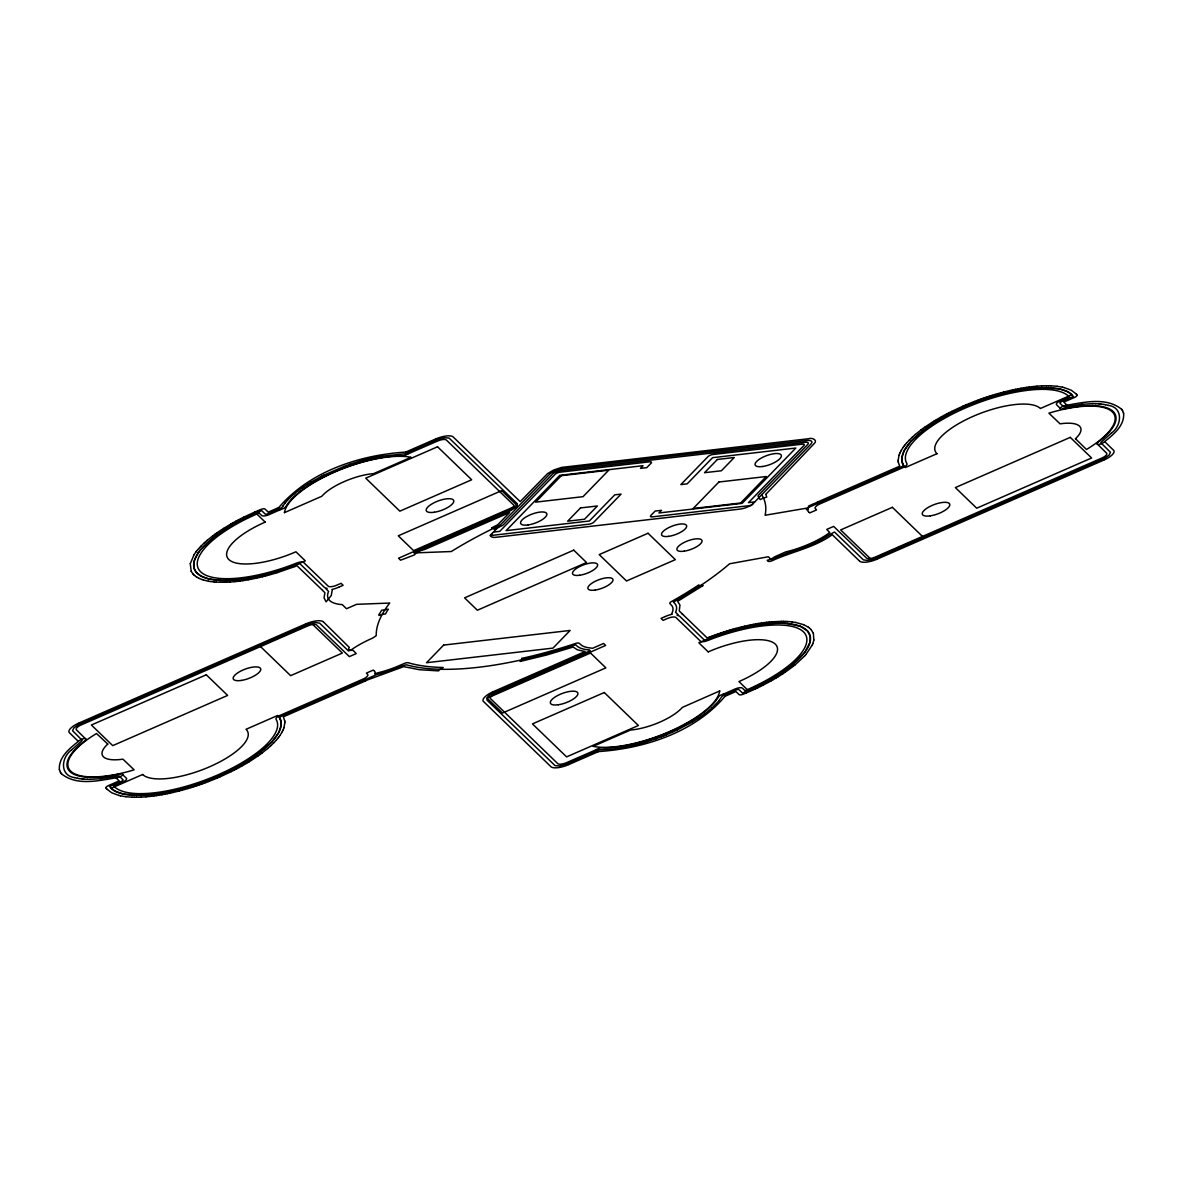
<?xml version="1.0" encoding="UTF-8"?>
<svg xmlns="http://www.w3.org/2000/svg" width="1183" height="1183" viewBox="0 0 1183 1183"><rect width="100%" height="100%" fill="white"/><g stroke="black" fill="none" stroke-linecap="round" stroke-linejoin="round"><path stroke-width="1.5" d="M284.807 722.887L283.979 727.619M898.193 460.113L899.021 455.381M190.286 563.685L191.173 571.256M813.86 639.988L813.386 633.408M190.286 563.626L194.086 554.664M810.03 642.236L810.34 636.705M813.86 640.047L812.81 643.7M122.692 774.732L126.477 778.266A6.344 2.174 -20.4 0 1 122.559 782.288L113.805 786.118L114.455 786.799A88.178 30.152 -20.4 0 0 214.093 776.506A88.178 30.152 -20.4 0 0 276.112 719.412A9.168 3.135 -20.4 0 1 276.023 719.279A6.344 2.174 -20.4 0 1 280.046 715.39L363.418 678.938A7.601 2.603 -20.4 0 0 365.236 677.948L365.754 677.593A7.601 2.603 -20.4 0 0 367.765 674.458L366.405 673.097L373.296 670.081L374.493 671.234M1060.279 408.372L1056.567 404.793A6.344 2.174 -20.4 0 1 1060.441 400.712L1069.195 396.882L1068.545 396.201A88.178 30.152 -20.4 0 0 968.907 406.494A88.178 30.152 -20.4 0 0 906.888 463.588A9.168 3.135 -20.4 0 1 906.977 463.721A6.344 2.174 -20.4 0 1 902.954 467.61L819.582 504.062A7.601 2.603 -20.4 0 0 817.764 505.052L817.246 505.407A7.601 2.603 -20.4 0 0 815.235 508.542L816.595 509.903L809.704 512.919L808.507 511.766M810.015 642.251L804.751 652.395M283.536 728.876L283.964 727.678M899.036 455.322L899.464 454.124M282.988 730.177L283.506 728.95M812.263 645.001L812.78 643.774M899.494 454.05L900.012 452.823M278.833 732.321L281.155 725.12L280.534 719.885M282.353 731.478L282.959 730.236M900.041 452.764L900.647 451.522M904.167 450.679L901.845 457.88L902.466 463.115M812.233 645.06L805.845 654.598M278.833 732.336L272.046 741.667M281.613 732.824L282.308 731.552M900.692 451.448L901.387 450.176M904.167 450.664L910.954 441.333M281.569 732.898L279.868 735.56M901.431 450.102L903.132 447.44M282.9 506.117L282.382 506.96A2.543 0.872 -20.4 0 1 280.755 508.113L268.112 513.644A2.543 0.872 -20.4 0 1 265.14 513.984L261.606 510.583L235.106 523.256L213.709 537.274L200.459 549.903M282.914 506.102L284.955 503.233M194.13 554.59L196.008 551.899M198.419 552.609L194.47 560.224L193.805 566.968M198.433 552.594L200.445 549.918M278.863 736.95L279.824 735.634M903.176 447.366L904.137 446.05M196.067 551.825L197.117 550.494M277.754 738.355L278.804 737.024M904.196 445.976L905.246 444.645M804.736 652.41L790.466 666.369L771.434 679.057L742.54 693.09L739.005 689.689A2.543 0.872 -20.4 0 0 736.033 690.029L723.39 695.56A2.543 0.872 -20.4 0 0 721.763 696.713L718.732 701.016M284.955 503.233L287.469 500.291M718.717 701.031L711.737 708.218M197.177 550.42L199.587 547.625M276.571 739.774L277.694 738.429M905.306 444.571L906.429 443.226M276.497 739.848L273.924 742.658M906.503 443.152L909.076 440.342M804.558 656.047L805.771 654.687M287.469 500.276L289.805 497.88M71.512 750.007C61.191 757.194 59.446 775.752 74.766 777.63M1111.488 432.993C1121.809 425.806 1123.554 407.248 1108.234 405.37M199.661 547.552L200.947 546.176M272.031 741.682C232.43 777.113 176.681 798.525 123.402 794.059M910.969 441.318C950.614 405.932 1006.275 384.401 1059.598 388.941M804.484 656.121L795.124 664.846M71.527 749.992L81.523 741.149A2.543 0.872 -20.4 0 0 82.011 740.129L72.577 730.739L73.849 727.929L78.329 724.809L309.665 623.811L315.757 622.569L319.676 623.175L348.512 650.975L351.395 649.718A53.856 18.41 -20.4 0 1 372.689 638.066L376.253 635.685A206.153 70.507 -20.4 0 1 388.66 604.409L389.695 603.049L356.571 604.336L346.515 608.727L342.212 604.572L340.748 604.483A53.915 18.44 -20.4 0 1 328.12 592.594L328.623 591.456L326.02 588.942L327.114 588.469L324.674 587.626L300.127 563.921A2.543 0.872 -20.4 0 0 297.347 564.187C272.977 573.592 247.129 580.927 220.807 580.439M1111.473 433.008L1101.477 441.851A2.543 0.872 -20.4 0 0 1100.989 442.871L1110.438 452.305L1109.151 455.071L1104.671 458.191L873.335 559.189L867.346 560.417L863.368 559.855L834.488 532.025L829.623 534.642A53.915 18.44 -20.4 0 1 787.804 552.816L771.286 559.648L768.299 556.749L729.615 563.773L727.944 565.193A206.153 70.507 -20.4 0 1 675.094 601.156L673.393 602.103L674.473 603.153A53.856 18.41 -20.4 0 1 675.567 612.262L678.125 614.731L677.031 615.204L679.471 616.047L704.018 639.752A2.543 0.872 -20.4 0 0 706.798 639.485C732.381 629.681 759.678 621.814 787.346 623.5M201.021 546.102L203.934 543.248M273.85 742.747L270.937 745.586M909.15 440.253L912.063 437.414M289.805 497.866L294.552 493.607M204.023 543.174L205.546 541.784M270.848 745.66L267.624 748.543M912.152 437.34L915.376 434.457M711.722 708.233L704.905 713.748M205.635 541.71L207.247 540.306M207.336 540.232L212.807 535.855M267.535 748.617L262.064 752.994M915.465 434.383L920.936 430.006M294.552 493.592L298.427 490.531M793.261 666.325L795.02 664.92M793.172 666.413L785.128 672.255M298.441 490.531L301.798 488.091M212.91 535.781L214.803 534.376M260.068 754.473L261.961 753.068M921.039 429.932L922.932 428.527M704.891 713.748L698.754 718.022M214.907 534.287L216.873 532.897M257.998 755.952L259.964 754.547M923.036 428.453L925.002 427.048M301.813 488.076L302.671 487.47M216.992 532.808L223.483 528.476M257.879 756.026L251.387 760.358M925.121 426.974L931.612 422.642M302.685 487.47L308.231 483.832M782.924 673.719L785.024 672.328M698.739 718.037L691.966 722.221M407.366 454.183L438.154 440.786A7.601 2.603 -20.4 0 1 446.183 439.854L513.836 505.23A7.601 2.603 -20.4 0 1 509.489 509.71L398.523 558.213L400.579 560.195L414.434 554.901A8.251 2.824 -20.4 0 1 424.608 549.533L509.607 512.55L497.762 524.749L491.536 527.929A8.251 2.824 -20.4 0 1 494.183 529.422L501.622 525.873A3.8 1.301 -20.4 0 0 503.47 524.661L552.875 473.777A6.344 2.174 -20.4 0 1 560.15 470.597L805.697 442.22A6.344 2.174 -20.4 0 1 807.856 444.32L758.51 495.189A3.8 1.301 -20.4 0 0 758.14 496.239L760.181 499.64A8.251 2.824 -20.4 0 1 766.761 497.126L765.815 494.361M596.779 749.49L565.992 762.887A7.601 2.603 -20.4 0 1 557.962 763.819L490.309 698.443A7.601 2.603 -20.4 0 1 494.657 693.963L605.622 645.46L603.581 643.478L592.609 648.269L588.868 647.796A50.115 17.139 -20.4 0 1 581.799 645.504L579.182 643.286A3.8 1.301 -20.4 0 0 575.648 643.434L573.681 644.084A202.352 69.206 -20.4 0 1 521.718 658.413M782.806 673.807L778.34 676.646M223.602 528.402L230.641 524.158M249.066 761.822L251.269 760.432M931.731 422.568L933.934 421.178M308.245 483.817L311.173 482.043M246.67 763.257L248.933 761.896M934.067 421.104L936.33 419.743M775.944 678.081L778.207 676.72M311.188 482.028L320.608 476.808M246.537 763.331L241.731 766.111M936.463 419.669L941.269 416.889M773.505 679.515L775.826 678.155M691.951 722.236L676.824 730.177M230.774 524.084L233.14 522.738M771.005 680.935L773.371 679.589M233.273 522.664L235.683 521.333M239.188 767.501L241.598 766.185M941.402 416.815L943.812 415.499M768.462 682.34L770.872 681.009M235.816 521.259L238.286 519.943M236.585 768.891L239.055 767.575M943.945 415.425L946.415 414.109M768.329 682.414L763.227 685.09M238.419 519.884L240.918 518.583M233.953 770.266L236.452 768.965M946.548 414.035L949.047 412.734M320.637 476.793L321.717 476.246M321.732 476.231L322.811 475.684M241.066 518.509L243.609 517.237M231.262 771.612L233.805 770.325M949.195 412.675L951.738 411.388M760.536 686.436L763.079 685.164M322.841 475.67L323.935 475.122M323.95 475.122L343.898 466.472M243.742 517.163L254.7 512.076M951.871 411.314L962.829 406.227M231.129 771.686L220.171 776.773M757.815 687.767L760.403 686.51M500.305 525.03L497.496 526.361A206.153 70.507 -20.4 0 0 451.3 551.529L413.917 552.934L510.79 510.568L516.232 506.96L517.385 503.84L449.082 438.05L444.704 437.74L438.582 439.233L405.991 453.385A2.543 0.872 -20.4 0 1 403.728 453.932L377.806 456.653M755.065 689.068L757.667 687.826M676.794 730.192L672.195 732.292M79.01 723.005L78.093 723.419A6.344 2.174 -20.4 0 0 77.664 723.626L76.806 724.055A6.344 2.174 -20.4 0 0 76.392 724.277L75.579 724.721A6.344 2.174 -20.4 0 0 75.194 724.942L74.425 725.401A6.344 2.174 -20.4 0 0 74.071 725.637L73.361 726.096A6.344 2.174 -20.4 0 0 73.035 726.332L72.4 726.806A6.344 2.174 -20.4 0 0 72.089 727.042L71.527 727.515A6.344 2.174 -20.4 0 0 71.261 727.752L70.773 728.21A6.344 2.174 -20.4 0 0 70.551 728.447L70.152 728.905A6.344 2.174 -20.4 0 0 69.96 729.127L69.634 729.571A6.344 2.174 -20.4 0 0 69.501 729.793L69.265 730.207A6.344 2.174 -20.4 0 0 69.176 730.414L69.028 730.828A6.344 2.174 -20.4 0 0 68.984 731.02L68.925 731.39A6.344 2.174 -20.4 0 0 68.925 731.582L68.969 731.922A6.344 2.174 -20.4 0 0 69.013 732.085L69.146 732.395A6.344 2.174 -20.4 0 0 69.235 732.543L78.27 741.357M365 681.142L365.917 680.713A6.344 2.174 -20.4 0 0 366.346 680.506L367.203 680.077A6.787 2.322 -20.4 0 0 367.78 679.781L368.002 679.722A3.8 1.301 -20.4 0 0 369.407 679.219L403.714 666.62L419.462 669.726L438.597 670.879A8.251 2.824 -20.4 0 1 443.063 667.537L443.181 667.493A202.352 69.206 -20.4 0 1 409.392 663.072L408.372 662.761A3.8 1.301 -20.4 0 0 404.29 663.486L396.142 666.961A50.115 17.139 -20.4 0 1 382.257 671.678L377.54 672.92A3.8 1.301 -20.4 0 0 375.972 673.467L374.745 673.926A6.344 2.174 -20.4 0 0 374.834 673.719L374.981 673.319A6.344 2.174 -20.4 0 0 375.026 673.127L375.085 672.743A6.344 2.174 -20.4 0 0 375.085 672.565L375.041 672.21A6.344 2.174 -20.4 0 0 374.996 672.048L374.863 671.737A6.344 2.174 -20.4 0 0 374.774 671.589L374.553 671.293M818 501.858L817.083 502.287A6.344 2.174 -20.4 0 0 816.654 502.494L815.797 502.923A6.787 2.322 -20.4 0 0 815.22 503.219L814.998 503.278A3.8 1.301 -20.4 0 0 813.593 503.781L808.447 506.087A8.251 2.824 -20.4 0 1 806.584 509.415L806.348 509.681A3.8 1.301 -20.4 0 0 807.989 509.104L808.255 509.074A6.344 2.174 -20.4 0 0 808.166 509.281L808.019 509.681A6.344 2.174 -20.4 0 0 807.974 509.873L807.915 510.257A6.344 2.174 -20.4 0 0 807.915 510.435L807.959 510.79A6.344 2.174 -20.4 0 0 808.004 510.952L808.137 511.263A6.344 2.174 -20.4 0 0 808.226 511.411L808.447 511.707M493.074 691.774L492.158 692.188A6.344 2.174 -20.4 0 0 491.714 692.395L490.871 692.824A6.344 2.174 -20.4 0 0 490.457 693.046L489.644 693.489A6.344 2.174 -20.4 0 0 489.244 693.711L488.49 694.17A6.344 2.174 -20.4 0 0 488.121 694.406L487.426 694.865A6.344 2.174 -20.4 0 0 487.085 695.101L486.45 695.574A6.344 2.174 -20.4 0 0 486.154 695.811L485.592 696.284A6.344 2.174 -20.4 0 0 485.326 696.521L484.838 696.979A6.344 2.174 -20.4 0 0 484.616 697.216L484.202 697.674A6.344 2.174 -20.4 0 0 484.024 697.896L483.699 698.34A6.344 2.174 -20.4 0 0 483.566 698.562L483.329 698.976A6.344 2.174 -20.4 0 0 483.226 699.183L483.093 699.597A6.344 2.174 -20.4 0 0 483.034 699.789L482.989 700.159A6.344 2.174 -20.4 0 0 482.989 700.336L483.034 700.691A6.344 2.174 -20.4 0 0 483.078 700.854L483.211 701.164A6.344 2.174 -20.4 0 0 483.3 701.312L551.219 766.954A6.344 2.174 -20.4 0 0 551.396 767.057L551.796 767.264A6.344 2.174 -20.4 0 0 552.017 767.353L552.491 767.501A6.344 2.174 -20.4 0 0 552.757 767.575L553.319 767.678A6.344 2.174 -20.4 0 0 553.614 767.723L554.236 767.797A6.344 2.174 -20.4 0 0 554.561 767.811L555.256 767.826A6.344 2.174 -20.4 0 0 555.626 767.826L556.38 767.797A6.344 2.174 -20.4 0 0 556.764 767.782L557.563 767.708A6.344 2.174 -20.4 0 0 557.977 767.663L558.834 767.545A6.344 2.174 -20.4 0 0 559.263 767.471L560.15 767.309A6.344 2.174 -20.4 0 0 560.594 767.22L561.511 767.013A6.344 2.174 -20.4 0 0 561.969 766.895L562.901 766.658A6.344 2.174 -20.4 0 0 563.374 766.525L564.306 766.229A6.344 2.174 -20.4 0 0 564.779 766.081L565.725 765.771A6.344 2.174 -20.4 0 0 566.184 765.593L567.115 765.238A6.344 2.174 -20.4 0 0 567.574 765.061L568.52 764.662M1103.99 459.995L1104.907 459.581A6.344 2.174 -20.4 0 0 1105.336 459.374L1106.194 458.945A6.344 2.174 -20.4 0 0 1106.608 458.723L1107.421 458.279A6.344 2.174 -20.4 0 0 1107.806 458.058L1108.575 457.599A6.344 2.174 -20.4 0 0 1108.929 457.363L1109.639 456.904A6.344 2.174 -20.4 0 0 1109.965 456.668L1110.6 456.194A6.344 2.174 -20.4 0 0 1110.911 455.958L1111.473 455.485A6.344 2.174 -20.4 0 0 1111.739 455.248L1112.227 454.79A6.344 2.174 -20.4 0 0 1112.449 454.553L1112.848 454.095A6.344 2.174 -20.4 0 0 1113.04 453.873L1113.366 453.429A6.344 2.174 -20.4 0 0 1113.499 453.207L1113.735 452.793A6.344 2.174 -20.4 0 0 1113.824 452.586L1113.972 452.172A6.344 2.174 -20.4 0 0 1114.016 451.98L1114.075 451.61A6.344 2.174 -20.4 0 0 1114.075 451.418L1114.031 451.078A6.344 2.174 -20.4 0 0 1113.987 450.915L1113.854 450.605A6.344 2.174 -20.4 0 0 1113.765 450.457L1104.73 441.643M752.27 690.34L754.917 689.127M752.122 690.414L746.591 692.824M672.181 732.307L666.28 734.82M278.759 507.551L268.245 512.15L265.066 509.089A3.8 1.301 -20.4 0 0 261.044 509.4L260.585 509.577M405.946 451.965L435.388 439.1M339.122 587.049L343.114 585.304L341.074 583.323L336.356 585.363A7.601 2.603 -20.4 0 1 329.894 586.694L329.421 586.635A7.601 2.603 -20.4 0 1 328.342 586.295L303.528 562.369A6.344 2.174 -20.4 0 0 296.785 563.004A9.168 3.135 -20.4 0 0 296.341 563.182A88.178 30.152 -20.4 0 1 199.631 570.679A88.178 30.152 -20.4 0 1 256.829 514.014L259.136 513.023L261.739 515.537A6.344 2.174 -20.4 0 0 268.97 514.694L281.377 509.237M79.231 722.902L305.539 624.003M364.778 681.245L283.299 716.839L284.645 720.61M818.222 501.755L899.701 466.161L898.355 462.39M493.296 691.671L585.127 651.537L577.481 649.851L573.06 647.042L546.605 655.027L520.062 661.46A8.251 2.824 -20.4 0 0 521.747 658.443L521.747 658.443M665.023 616.624L661.031 618.369L663.072 620.35L667.789 618.31A7.601 2.603 -20.4 0 1 675.804 617.378L700.617 641.304A6.344 2.174 -20.4 0 0 707.36 640.654A9.168 3.135 -20.4 0 0 707.804 640.491A88.178 30.152 -20.4 0 1 804.514 632.994A88.178 30.152 -20.4 0 1 747.316 689.645L745.009 690.65L742.406 688.136A6.344 2.174 -20.4 0 0 735.175 688.964L722.769 694.436M877.461 558.997L1103.769 460.098M568.757 764.573L598.214 751.693M725.386 696.122L735.9 691.523L739.124 694.628A3.8 1.301 -20.4 0 0 743.101 694.273L746.443 692.883M254.848 512.002L257.554 510.849M962.977 406.168L965.683 405M217.317 778L220.023 776.832M257.702 510.775L260.437 509.651M435.625 438.997L436.571 438.612A6.344 2.174 -20.4 0 1 437.03 438.42L437.961 438.08A6.344 2.174 -20.4 0 1 438.42 437.902L439.366 437.592A6.344 2.174 -20.4 0 1 439.839 437.429L440.771 437.148A6.344 2.174 -20.4 0 1 441.244 437.015L442.176 436.778A6.344 2.174 -20.4 0 1 442.634 436.66L443.551 436.453A6.344 2.174 -20.4 0 1 443.995 436.364L444.882 436.202A6.344 2.174 -20.4 0 1 445.311 436.128L446.168 436.009A6.344 2.174 -20.4 0 1 446.582 435.965L447.381 435.891A6.344 2.174 -20.4 0 1 447.766 435.862L448.52 435.832A6.344 2.174 -20.4 0 1 448.889 435.832L449.584 435.862A6.344 2.174 -20.4 0 1 449.91 435.876L450.531 435.95A6.344 2.174 -20.4 0 1 450.827 435.995L451.388 436.098A6.344 2.174 -20.4 0 1 451.655 436.172L452.128 436.32A6.344 2.174 -20.4 0 1 452.35 436.409L452.749 436.601A6.344 2.174 -20.4 0 1 452.926 436.719L520.195 501.636L547.581 473.599L553.91 469.917L561.57 467.418L808.625 438.73C812.07 437.311 818.385 440.209 813.934 443.862L765.8 494.346M338.9 587.138L337.954 587.537A6.344 2.174 -20.4 0 1 337.495 587.714L336.563 588.069A6.344 2.174 -20.4 0 1 336.09 588.247L335.159 588.557A6.344 2.174 -20.4 0 1 334.685 588.705L333.739 589.001A6.344 2.174 -20.4 0 1 333.281 589.134L332.349 589.371A6.344 2.174 -20.4 0 1 331.891 589.489L332.068 589.947A3.8 1.301 -20.4 0 1 332.157 590.583L331.27 595.537L326.109 601.836L324.038 597.873L324.926 592.713L322.575 590.45A3.8 1.301 -20.4 0 1 322.456 589.947L322.486 589.859A6.787 2.322 -20.4 0 1 322.175 589.74L321.776 589.533A6.344 2.174 -20.4 0 1 321.599 589.43L296.992 565.725L294.863 566.553M305.761 623.899L306.708 623.515A6.344 2.174 -20.4 0 1 307.166 623.323L308.098 622.983A6.344 2.174 -20.4 0 1 308.571 622.805L309.517 622.495A6.344 2.174 -20.4 0 1 309.976 622.332L310.922 622.051A6.344 2.174 -20.4 0 1 311.395 621.918L312.312 621.681A6.344 2.174 -20.4 0 1 312.785 621.563L313.687 621.356A6.344 2.174 -20.4 0 1 314.146 621.267L315.018 621.105A6.344 2.174 -20.4 0 1 315.462 621.031L316.305 620.912A6.344 2.174 -20.4 0 1 316.719 620.868L317.517 620.794A6.344 2.174 -20.4 0 1 317.916 620.764L318.671 620.75A6.344 2.174 -20.4 0 1 319.026 620.75L319.721 620.764A6.344 2.174 -20.4 0 1 320.046 620.779L320.682 620.853A6.344 2.174 -20.4 0 1 320.977 620.898L321.539 621.001A6.344 2.174 -20.4 0 1 321.791 621.075L322.264 621.223A6.344 2.174 -20.4 0 1 322.486 621.312L322.885 621.519A6.344 2.174 -20.4 0 1 323.063 621.622L323.388 621.874M965.831 404.941L968.566 403.802M214.434 779.198L217.169 778.059M665.245 616.52L666.192 616.136A6.344 2.174 -20.4 0 1 666.65 615.944L667.582 615.604A6.344 2.174 -20.4 0 1 668.055 615.426L668.986 615.116A6.344 2.174 -20.4 0 1 669.46 614.953L670.406 614.672A6.344 2.174 -20.4 0 1 670.865 614.539L671.796 614.302A6.344 2.174 -20.4 0 1 672.255 614.184L672.107 613.755A3.8 1.301 -20.4 0 1 672.003 613.193L672.728 611.153A50.115 17.139 -20.4 0 0 672.121 606.021L669.948 603.611A3.8 1.301 -20.4 0 1 671.5 601.541L673.171 600.609A202.352 69.206 -20.4 0 0 697.201 585.955L698.709 584.949A8.251 2.824 -20.4 0 0 703.16 585.467L677.622 601.348L679.959 605.075L679.234 610.975L681.571 613.223A3.8 1.301 -20.4 0 1 681.704 613.711L681.659 613.814A6.787 2.322 -20.4 0 1 681.97 613.933L682.369 614.14A6.344 2.174 -20.4 0 1 682.547 614.243L682.872 614.495M877.239 559.101L876.292 559.485A6.344 2.174 -20.4 0 1 875.834 559.677L874.902 560.017A6.344 2.174 -20.4 0 1 874.429 560.195L873.483 560.505A6.344 2.174 -20.4 0 1 873.024 560.668L872.078 560.949A6.344 2.174 -20.4 0 1 871.605 561.082L870.688 561.319A6.344 2.174 -20.4 0 1 870.215 561.437L869.313 561.644A6.344 2.174 -20.4 0 1 868.854 561.733L867.982 561.895A6.344 2.174 -20.4 0 1 867.538 561.969L866.695 562.088A6.344 2.174 -20.4 0 1 866.281 562.132L865.483 562.206A6.344 2.174 -20.4 0 1 865.084 562.236L864.329 562.25A6.344 2.174 -20.4 0 1 863.974 562.25L863.279 562.236A6.344 2.174 -20.4 0 1 862.954 562.221L862.318 562.147A6.344 2.174 -20.4 0 1 862.023 562.102L861.461 561.999A6.344 2.174 -20.4 0 1 861.209 561.925L860.736 561.777A6.344 2.174 -20.4 0 1 860.514 561.688L860.115 561.481A6.344 2.174 -20.4 0 1 859.937 561.378L859.612 561.126M666.266 734.835L663.885 735.796M968.714 403.743L974.378 401.495M214.286 779.257L208.622 781.505M663.855 735.796L661.46 736.728M709.282 637.119L707.153 637.948L682.946 614.554M661.445 736.743L656.595 738.547M294.715 566.613L277.162 572.69M974.526 401.436L977.306 400.386M205.694 782.614L208.474 781.564M709.43 637.046L712.21 636.01M343.913 466.472L349.991 464.268M977.469 400.327L980.249 399.307M202.751 783.693L205.531 782.673M712.358 635.951L715.153 634.931M655.382 738.976L656.58 738.547M980.411 399.248L983.206 398.272M199.794 784.728L202.589 783.752M715.316 634.872L718.111 633.881M655.367 738.976L645.578 742.185M350.005 464.254L359.795 461.119M983.354 398.213L986.164 397.251M196.836 785.749L199.646 784.787M718.258 633.837L721.068 632.875M986.311 397.207L989.121 396.29M193.879 786.71L196.689 785.793M721.216 632.831L724.026 631.914M989.284 396.231L992.079 395.359M190.921 787.641L193.716 786.769M724.188 631.855L726.983 630.983M276.999 572.735L268.304 575.263M992.241 395.314L995.036 394.457M187.964 788.543L190.759 787.686M727.146 630.923L729.941 630.081M645.563 742.185L639.485 743.93M359.809 461.119L368.297 458.797M995.199 394.412L997.994 393.599M730.103 630.036L732.898 629.223M185.006 789.401L187.801 788.588M998.141 393.555L1000.936 392.786M733.046 629.179L735.841 628.41M182.064 790.214L184.859 789.445M639.456 743.93L626.354 747.005M265.391 576.032L268.157 575.293M1001.084 392.756L1003.864 392.017M735.989 628.365L738.754 627.641M179.136 790.983L181.916 790.244M262.478 576.757L265.229 576.077M1004.012 391.972L1009.661 390.597M738.917 627.596L741.667 626.901M178.988 791.028L173.339 792.403M368.312 458.782L370.693 458.205M262.315 576.801L256.711 578.103M741.83 626.872L744.565 626.221M370.708 458.205L376.623 456.889M1009.809 390.553L1012.53 389.946M744.713 626.177L750.273 624.964M170.47 793.054L173.191 792.447M1012.678 389.917L1015.369 389.34M256.563 578.132L251.047 579.256M167.631 793.66L170.322 793.083M1067.184 406.627L1065.425 407.011A2.543 0.872 -20.4 0 1 1063.768 406.908L1060.012 403.285A2.543 0.872 -20.4 0 1 1061.639 401.614L1073.499 396.438L1068.057 391.898L1059.628 388.941M115.816 776.373L117.575 775.989A2.543 0.872 -20.4 0 1 119.232 776.092L122.988 779.715A2.543 0.872 -20.4 0 1 121.361 781.386L109.501 786.562L114.943 791.102L123.372 794.059M376.638 456.889L377.791 456.653M1067.199 406.627L1081.794 404.32M115.801 776.373L101.206 778.68M1015.532 389.311L1018.193 388.793M750.421 624.935L753.098 624.417M164.807 794.207L167.468 793.689M626.339 747.02L620.617 748.04M1018.341 388.763L1020.973 388.275M248.267 579.774L250.9 579.286M753.246 624.387L755.878 623.899M162.027 794.725L164.659 794.237M1021.121 388.246L1023.724 387.817M245.517 580.232L248.119 579.803M756.026 623.87L758.628 623.426M159.276 795.183L161.879 794.754M620.602 748.055L615.071 748.839M1023.872 387.787L1026.43 387.388M242.811 580.661L245.384 580.261M758.776 623.411L761.334 623.012M156.57 795.612L159.128 795.213M1026.578 387.373L1029.106 387.018M240.134 581.03L242.663 580.676M761.482 622.997L764.011 622.642M153.894 795.982L156.422 795.627M1029.24 387.004L1036.84 386.176M237.517 581.356L240.001 581.045M764.144 622.628L766.628 622.317M153.76 795.996L146.16 796.824M615.056 748.839L600.417 749.741A2.543 0.872 -20.4 0 0 598.154 750.288L565.563 764.44L559.544 765.919L555.108 765.652L487.026 700.159C485.621 696.269 491.64 694.184 494.317 692.661L590.243 650.739L589.385 649.911A53.856 18.41 -20.4 0 1 576.816 645.829L575.722 644.779L573.725 645.445A206.153 70.507 -20.4 0 1 406.361 664.787L401.688 666.073A53.856 18.41 -20.4 0 1 376.993 674.458L281.243 716.306A2.543 0.872 -20.4 0 0 279.572 717.918L280.534 719.87M493.444 532.099L499.758 531.359L555.152 474.294A3.8 1.301 -20.4 0 1 560.032 472.165L649.615 461.814A3.8 1.301 -20.4 0 1 651.064 463.218L646.776 467.625L640.461 468.35L643.02 465.703L559.766 475.329L506.087 530.635L589.341 521.008L614.761 494.834L621.075 494.095L593.955 522.043A3.8 1.301 -20.4 0 1 589.075 524.173L490.013 535.618L549.4 474.442A10.144 3.475 -20.4 0 1 562.398 468.764L806.91 440.505A10.144 3.475 -20.4 0 1 810.769 444.231L751.382 505.422L652.321 516.867A3.8 1.301 -20.4 0 1 650.872 515.463L655.145 511.056L661.474 510.331L658.901 512.978L742.155 503.352L795.834 448.046L712.58 457.673L687.175 483.847L680.846 484.586L707.966 456.638A3.8 1.301 -20.4 0 1 712.846 454.509L802.429 444.157A3.8 1.301 -20.4 0 1 803.878 445.547L748.484 502.627L754.813 501.888M234.929 581.637L237.369 581.371M766.776 622.302L769.216 622.036M1081.809 404.32L1092.885 403.654M101.191 778.68L90.115 779.346M234.796 581.652L229.916 582.051M769.349 622.021L771.745 621.8M1036.973 386.176L1041.75 385.865M771.878 621.8L781.342 621.371M146.027 796.824L141.25 797.135M227.491 582.184L229.783 582.051M1041.883 385.865L1046.437 385.747M225.125 582.273L227.358 582.184M141.117 797.135L136.563 797.253M224.992 582.273L216.252 582.125M1092.9 403.654L1095.65 403.699M90.1 779.346L87.35 779.301M1046.556 385.747L1048.685 385.762M781.46 621.371L783.59 621.371M134.315 797.238L136.444 797.253M1048.803 385.762L1050.874 385.821M783.708 621.386L785.778 621.43M132.126 797.179L134.197 797.238M1095.665 403.699L1099.155 403.876M87.335 779.301L83.845 779.124M1050.977 385.821L1057.01 386.279M218.766 580.321L220.777 580.424M785.882 621.445L787.893 621.548M132.023 797.179L125.99 796.721M787.996 621.548L791.915 621.903M218.751 580.321L208.031 578.724L201.199 576.165M214.212 581.962L216.149 582.11M1099.17 403.876L1100.826 404.024M83.83 779.124L82.174 778.976M787.36 623.5L800.447 626.354M214.093 581.962L210.323 581.504M1100.841 404.024L1103.976 404.438M82.159 778.976L79.024 778.562M1057.114 386.294L1062.497 387.181M1097.75 444.438L1106.756 453.326A7.601 2.603 -20.4 0 1 1102.408 457.806L874.695 557.311A7.601 2.603 -20.4 0 1 866.681 558.243L833.66 526.391L826.769 529.407L829.815 532.661A3.8 1.301 -20.4 0 0 828.972 533.163L827.228 534.376A50.115 17.139 -20.4 0 1 788.366 551.278L786.518 551.722A3.8 1.301 -20.4 0 0 784.743 552.328L774.688 556.794A8.251 2.824 -20.4 0 1 767.235 560.328L767.841 561.141A3.8 1.301 -20.4 0 0 772.322 560.638C792.092 551.589 814.259 547.655 832.27 534.716L859.538 561.067M792.019 621.918L795.656 622.465M85.25 738.562L76.244 729.674A7.601 2.603 -20.4 0 1 80.592 725.194L308.305 625.689A7.601 2.603 -20.4 0 1 316.319 624.757L349.34 656.609L356.231 653.593L353.007 650.266A8.251 2.824 -20.4 0 1 349.355 647.456L323.462 621.933M125.886 796.706L120.503 795.819M208.489 581.208L210.219 581.489M1103.99 404.453L1105.454 404.719M79.01 778.547L77.546 778.281M795.745 622.48L803.612 624.668M208.4 581.193L203.476 580.025M1105.469 404.719L1108.22 405.37M77.531 778.281L74.78 777.63M1062.585 387.211L1064.182 387.58M118.818 795.42L120.415 795.789M1064.256 387.61L1071.295 390.242L1076.219 393.998M118.744 795.39L111.705 792.758L106.781 789.002M201.968 579.537L203.387 579.995M201.894 579.507L199.202 578.428M803.686 624.698L808.447 627.241M800.477 626.354L807.649 631.116L810.34 636.691M199.128 578.398L196.777 577.127M201.184 576.151L196.496 572.557M195.698 576.417L196.718 577.097M808.492 627.286L809.423 627.996M195.653 576.387L193.835 574.879M809.468 628.04L811.109 629.622M1066.933 405.133L1063.813 402.102L1074.682 397.355A3.8 1.301 -20.4 0 0 1077.048 395.078L1076.959 394.93M116.067 777.867L119.187 780.898L108.363 785.63A3.8 1.301 -20.4 0 0 105.952 787.922L106.041 788.07M193.036 574.051L193.79 574.834M1121.469 409.155C1105.78 396.601 1083.317 402.531 1065.173 405.503A4.126 1.405 -20.4 0 0 1060.397 408.105A4.126 1.405 -20.4 0 0 1063.133 409.052M61.531 773.845C77.161 786.473 99.756 780.366 117.827 777.497A4.126 1.405 -20.4 0 0 122.603 774.895A4.126 1.405 -20.4 0 0 119.867 773.948M1076.249 394.043L1076.914 394.871M811.154 629.667L813.372 633.349M196.482 572.542L194.737 569.925M192.992 573.992L191.202 571.3M106.086 788.129L106.751 788.957M1121.484 409.17L1122.09 409.969M61.516 773.83L60.91 773.031M1122.105 409.983L1122.608 410.812M60.895 773.017L60.392 772.188M761.675 494.819L762.266 495.751A206.153 70.507 -20.4 0 1 765.105 515.256L806.969 508.113L901.757 466.694A2.543 0.872 -20.4 0 0 903.428 465.082L902.466 463.13M1122.623 410.826L1123.392 412.616M60.377 772.174L59.608 770.384M194.737 569.91L193.805 566.982M1123.392 412.645L1123.628 413.577M59.608 770.355L59.372 769.423M1123.643 413.592C1124.486 426.442 1112.404 435.255 1103.517 442.546A4.126 1.405 -20.4 0 1 1098.016 444.453A4.126 1.405 -20.4 0 1 1097.691 442.457A75.18 25.715 -20.4 0 0 1063.133 409.052M59.357 769.408C58.559 756.558 70.566 747.76 79.483 740.454A4.126 1.405 -20.4 0 1 84.984 738.547A4.126 1.405 -20.4 0 1 85.309 740.543A75.18 25.715 -20.4 0 0 119.867 773.948M898.222 461.311L898.341 462.331M284.659 720.669L284.778 721.689M898.193 460.187L898.222 461.252M284.778 721.748L284.807 722.813M492.01 533.563A10.144 3.475 -20.4 0 0 495.869 537.304L740.381 509.045A10.144 3.475 -20.4 0 0 753.379 503.366M284.452 512.623L321.806 496.269A38.063 13.013 -20.4 0 1 373.636 473.614L411.033 457.303A74.218 25.39 -20.4 0 0 334.493 472.165A74.218 25.39 -20.4 0 0 284.452 512.623M719.708 690.946L719.693 691.049A74.218 25.39 -20.4 0 1 669.652 731.493A74.218 25.39 -20.4 0 1 593.112 746.355L630.509 730.044A38.063 13.013 -20.4 0 0 682.34 707.404L719.708 690.946M379.344 614.051L378.915 615.5A8.251 2.824 -20.4 0 1 385.362 614.036L385.451 614.036A193.953 66.337 -20.4 0 1 388.29 609.201L381.651 610.251L379.359 614.021M278.611 507.788L278.271 508.379A4.126 1.405 -20.4 0 0 281.007 509.326A4.126 1.405 -20.4 0 0 285.798 506.738A75.18 25.715 -20.4 0 1 402.131 455.884A4.126 1.405 -20.4 0 0 407.632 453.991A4.126 1.405 -20.4 0 0 407.307 451.995C360.475 454.583 309.621 471.13 278.641 507.758M725.874 695.293C695.19 732.528 643.7 748.869 596.838 751.678A4.126 1.405 -20.4 0 1 596.513 749.682A4.126 1.405 -20.4 0 1 602.014 747.774A75.18 25.715 -20.4 0 0 718.362 696.935A4.126 1.405 -20.4 0 1 723.138 694.347A4.126 1.405 -20.4 0 1 725.874 695.293M561.304 475.67L535.603 502.154L583.027 496.668L608.727 470.198L561.304 475.67M443.655 645.075L426.531 662.717L552.993 648.107L570.132 630.45L443.655 645.075M580.528 507.921L567.677 521.171L584.535 519.219L597.385 505.984L580.528 507.921M717.386 459.462L704.536 472.697L721.408 470.76L734.259 457.51L717.386 459.462M718.894 482.013L693.194 508.483L740.617 503.012L766.318 476.527L718.894 482.013M107.771 744.063L107.535 744.284A38.063 13.013 -20.4 0 0 122.928 759.161L134.123 769.852A74.218 25.39 -20.4 0 1 70.743 771.168A74.218 25.39 -20.4 0 1 96.518 733.519L107.771 744.063M1075.465 438.716L1086.482 449.481A74.218 25.39 -20.4 0 0 1112.257 411.832A74.218 25.39 -20.4 0 0 1048.877 413.148L1060.072 423.839A38.063 13.013 -20.4 0 1 1075.465 438.716M437.547 446.775L365.739 478.169L399.869 511.16L471.692 479.766L437.547 446.775M501.681 490.62L398.272 535.81L413.636 550.657L517.045 505.466L501.681 490.62M311.617 623.382L259.905 645.977L290.634 675.67L342.345 653.075L311.617 623.382M206.3 674.798L91.387 725.016L112.74 745.63L227.639 695.412L206.3 674.798M573.74 550.154L464.579 597.859L477.385 610.221L586.546 562.531L573.74 550.154M648.033 533.252L599.204 554.605L626.517 580.986L675.345 559.648L648.033 533.252M142.611 774.495L111.01 788.307A91.978 31.453 -20.4 0 0 219.062 775.811L219.092 775.811A91.978 31.453 -20.4 0 0 277.621 715.493L246.02 729.305A57.095 19.52 -20.4 0 1 209.672 766.747A57.095 19.52 -20.4 0 1 142.611 774.495M936.98 453.695L905.379 467.507A91.978 31.453 -20.4 0 1 963.938 407.189A91.978 31.453 -20.4 0 1 1071.99 394.693L1040.389 408.505A57.095 19.52 -20.4 0 0 973.328 416.253A57.095 19.52 -20.4 0 0 936.98 453.695M892.366 507.33L840.655 529.925L871.383 559.618L923.095 537.023L892.366 507.33M1070.26 437.37L955.361 487.588L976.7 508.202L1091.613 457.984L1070.26 437.37M590.509 653.016L487.1 698.207L502.464 713.053L605.873 667.863L590.509 653.016M604.276 692.513L532.454 723.907L566.598 756.883L638.406 725.504L604.276 692.513M708.218 651.877L698.842 642.813A91.978 31.453 -20.4 0 1 806.895 630.317A91.978 31.453 -20.4 0 1 748.336 690.635L738.946 681.571A57.095 19.52 -20.4 0 0 775.294 644.129A57.095 19.52 -20.4 0 0 708.218 651.877M265.199 522.102L255.809 513.023A91.978 31.453 -20.4 0 0 197.25 573.356A91.978 31.453 -20.4 0 0 305.318 560.86L295.927 551.796A57.095 19.52 -20.4 0 1 228.851 559.544A57.095 19.52 -20.4 0 1 265.199 522.102M579.803 575.234A13.324 4.555 -20.4 0 0 597.592 564.661A13.324 4.555 -20.4 0 0 577.792 567.574A13.324 4.555 -20.4 0 0 579.803 575.234M595.167 590.08A13.324 4.555 -20.4 0 0 612.957 579.507A13.324 4.555 -20.4 0 0 593.156 582.42A13.324 4.555 -20.4 0 0 595.167 590.08M668.853 536.328A13.324 4.555 -20.4 0 0 686.643 525.755A13.324 4.555 -20.4 0 0 666.842 528.653A13.324 4.555 -20.4 0 0 668.853 536.328M684.218 551.174A13.324 4.555 -20.4 0 0 702.007 540.587A13.324 4.555 -20.4 0 0 682.207 543.5A13.324 4.555 -20.4 0 0 684.218 551.174M930.267 515.862A14.595 4.983 -20.4 0 0 949.757 504.283A14.595 4.983 -20.4 0 0 928.064 507.477A14.595 4.983 -20.4 0 0 930.267 515.862M558.376 704.743A14.595 4.983 -20.4 0 0 577.866 693.149A14.595 4.983 -20.4 0 0 556.173 696.343A14.595 4.983 -20.4 0 0 558.376 704.743M241.214 680.447A14.595 4.983 -20.4 0 0 260.704 668.868A14.595 4.983 -20.4 0 0 239.01 672.048A14.595 4.983 -20.4 0 0 241.214 680.447M434.25 512.254A14.595 4.983 -20.4 0 0 453.74 500.675A14.595 4.983 -20.4 0 0 432.046 503.854A14.595 4.983 -20.4 0 0 434.25 512.254M528.195 524.927A13.959 4.776 -20.4 0 0 546.842 513.851A13.959 4.776 -20.4 0 0 526.095 516.897A13.959 4.776 -20.4 0 0 528.195 524.927M762.71 466.486A13.959 4.776 -20.4 0 0 781.342 455.411A13.959 4.776 -20.4 0 0 760.595 458.457A13.959 4.776 -20.4 0 0 762.71 466.486"/></g></svg>
